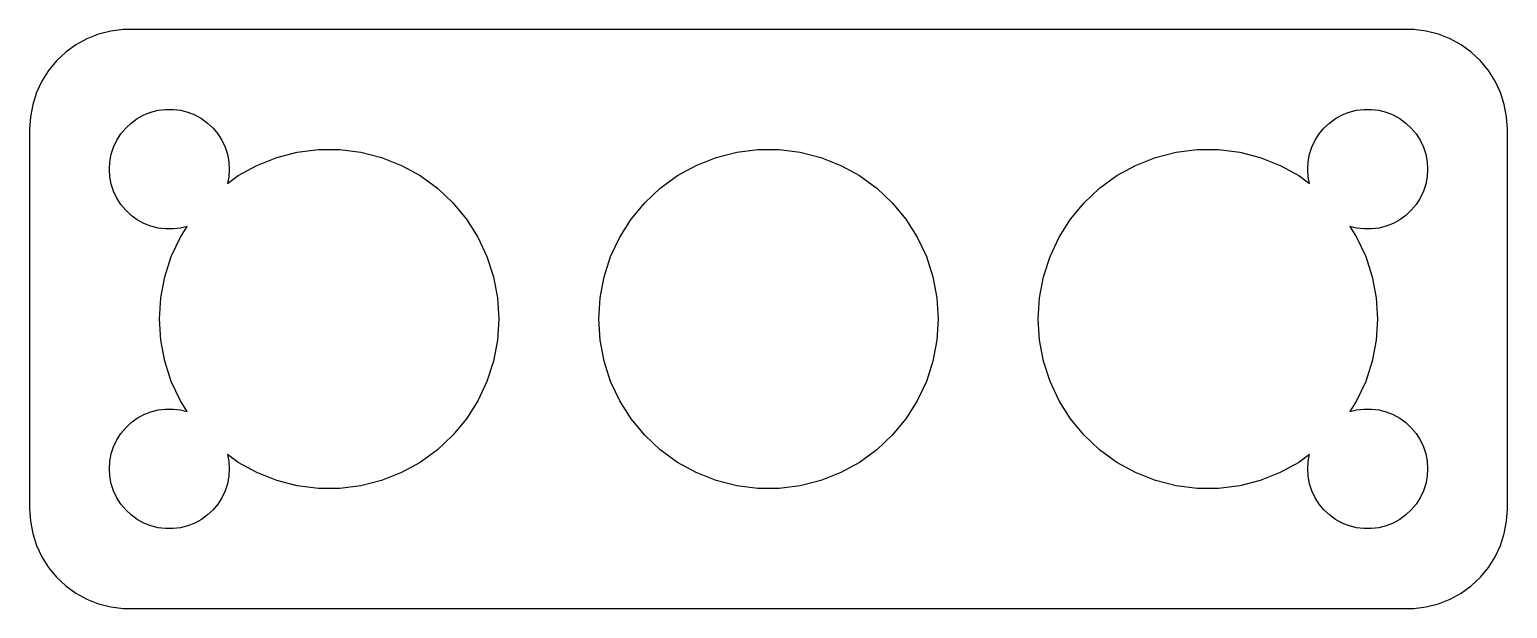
# Model space of a CAD drawing. Header units: metres. Extents: x -37 to 37, y -14.5 to 14.5.
import ezdxf

# ---------------------------------------------------------------- set-up
doc = ezdxf.new("R2010")
doc.units = ezdxf.units.M

msp = doc.modelspace()

# ---------------------------------------------------------------- linework, layer by layer
for p, q in [((-33.5451, 14.2553), (-34.1289, 14.0241)), ((-32.9369, 14.4114), (-33.5451, 14.2553)), ((-32.3139, 14.4901), (-32.9369, 14.4114)), ((32.3139, 14.4901), (-32.3139, 14.4901)), ((32.9369, 14.4114), (32.3139, 14.4901)), ((33.5451, 14.2553), (32.9369, 14.4114)), ((34.1289, 14.0241), (33.5451, 14.2553)), ((-35.1871, 13.3526), (-35.6448, 12.9227)), ((-34.6791, 13.7216), (-35.1871, 13.3526)), ((-34.1289, 14.0241), (-34.6791, 13.7216)), ((34.6791, 13.7216), (34.1289, 14.0241)), ((35.1871, 13.3526), (34.6791, 13.7216)), ((35.6448, 12.9227), (35.1871, 13.3526)), ((-35.6448, 12.9227), (-36.0451, 12.4389)), ((36.0451, 12.4389), (35.6448, 12.9227)), ((-36.3815, 11.9088), (-36.6489, 11.3406)), ((-36.0451, 12.4389), (-36.3815, 11.9088)), ((36.3815, 11.9088), (36.0451, 12.4389)), ((36.6489, 11.3406), (36.3815, 11.9088)), ((-36.6489, 11.3406), (-36.8429, 10.7434)), ((36.8429, 10.7434), (36.6489, 11.3406)), ((-36.8429, 10.7434), (-36.9606, 10.1267)), ((-30.927, 10.3532), (-30.5621, 10.4469)), ((-30.5621, 10.4469), (-30.1884, 10.4941)), ((-30.1884, 10.4941), (-29.8116, 10.4941)), ((-29.8116, 10.4941), (-29.4379, 10.4469)), ((-29.4379, 10.4469), (-29.0729, 10.3532)), ((29.0729, 10.3532), (29.4379, 10.4469)), ((29.4379, 10.4469), (29.8116, 10.4941)), ((29.8116, 10.4941), (30.1884, 10.4941)), ((30.1884, 10.4941), (30.5621, 10.4469)), ((30.5621, 10.4469), (30.927, 10.3532)), ((36.9606, 10.1267), (36.8429, 10.7434)), ((-36.9606, 10.1267), (-37, 9.5)), ((-32.1869, 9.55363), (-31.9123, 9.81154)), ((-31.9123, 9.81154), (-31.6075, 10.033)), ((-31.6075, 10.033), (-31.2773, 10.2145)), ((-31.2773, 10.2145), (-30.927, 10.3532)), ((-29.0729, 10.3532), (-28.7227, 10.2145)), ((-28.7227, 10.2145), (-28.3925, 10.033)), ((-28.3925, 10.033), (-28.0877, 9.81154)), ((-28.0877, 9.81154), (-27.8131, 9.55363)), ((27.8131, 9.55363), (28.0877, 9.81154)), ((28.0877, 9.81154), (28.3925, 10.033)), ((28.3925, 10.033), (28.7227, 10.2145)), ((28.7227, 10.2145), (29.0729, 10.3532)), ((30.927, 10.3532), (31.2773, 10.2145)), ((31.2773, 10.2145), (31.6075, 10.033)), ((31.6075, 10.033), (31.9123, 9.81154)), ((31.9123, 9.81154), (32.1869, 9.55363)), ((37, 9.5), (36.9606, 10.1267)), ((-37, 9.5), (-37, -9.5)), ((-32.7893, 8.60437), (-32.6289, 8.94525)), ((-32.6289, 8.94525), (-32.427, 9.26335)), ((-32.427, 9.26335), (-32.1869, 9.55363)), ((-27.8131, 9.55363), (-27.5729, 9.26335)), ((-27.5729, 9.26335), (-27.3711, 8.94525)), ((-27.3711, 8.94525), (-27.2107, 8.60437)), ((27.2107, 8.60437), (27.3711, 8.94525)), ((27.3711, 8.94525), (27.5729, 9.26335)), ((27.5729, 9.26335), (27.8131, 9.55363)), ((32.1869, 9.55363), (32.427, 9.26335)), ((32.427, 9.26335), (32.6289, 8.94525)), ((32.6289, 8.94525), (32.7893, 8.60437)), ((37, -9.5), (37, 9.5)), ((-32.9763, 7.87599), (-32.9057, 8.24606)), ((-32.9057, 8.24606), (-32.7893, 8.60437)), ((-27.2107, 8.60437), (-27.0942, 8.24606)), ((-27.0942, 8.24606), (-27.0237, 7.87599)), ((-24.6266, 8.08397), (-23.5927, 8.34944)), ((-23.5927, 8.34944), (-22.5337, 8.48322)), ((-22.5337, 8.48322), (-21.4663, 8.48322)), ((-21.4663, 8.48322), (-20.4073, 8.34944)), ((-20.4073, 8.34944), (-19.3734, 8.08397)), ((-2.62663, 8.08397), (-1.59273, 8.34944)), ((-1.59273, 8.34944), (-0.53371, 8.48322)), ((-0.53371, 8.48322), (0.53371, 8.48322)), ((0.53371, 8.48322), (1.59273, 8.34944)), ((1.59273, 8.34944), (2.62663, 8.08397)), ((19.3734, 8.08397), (20.4073, 8.34944)), ((20.4073, 8.34944), (21.4663, 8.48322)), ((21.4663, 8.48322), (22.5337, 8.48322)), ((22.5337, 8.48322), (23.5927, 8.34944)), ((23.5927, 8.34944), (24.6266, 8.08397)), ((27.0237, 7.87599), (27.0942, 8.24606)), ((27.0942, 8.24606), (27.2107, 8.60437)), ((32.7893, 8.60437), (32.9057, 8.24606)), ((32.9057, 8.24606), (32.9763, 7.87599)), ((-33, 7.5), (-32.9763, 7.87599)), ((-32.9763, 7.12399), (-33, 7.5)), ((-27.0237, 7.87599), (-27, 7.5)), ((-27, 7.5), (-27.0237, 7.12399)), ((-26.5545, 7.17677), (-25.6191, 7.69102)), ((-25.6191, 7.69102), (-24.6266, 8.08397)), ((-19.3734, 8.08397), (-18.3809, 7.69102)), ((-18.3809, 7.69102), (-17.4455, 7.17677)), ((-4.55452, 7.17677), (-3.61911, 7.69102)), ((-3.61911, 7.69102), (-2.62663, 8.08397)), ((2.62663, 8.08397), (3.61911, 7.69102)), ((3.61911, 7.69102), (4.55452, 7.17677)), ((17.4455, 7.17677), (18.3809, 7.69102)), ((18.3809, 7.69102), (19.3734, 8.08397)), ((24.6266, 8.08397), (25.6191, 7.69102)), ((25.6191, 7.69102), (26.5545, 7.17677)), ((27, 7.5), (27.0237, 7.87599)), ((27.0237, 7.12399), (27, 7.5)), ((32.9763, 7.87599), (33, 7.5)), ((33, 7.5), (32.9763, 7.12399)), ((-32.9057, 6.75392), (-32.9763, 7.12399)), ((-32.7893, 6.39561), (-32.9057, 6.75392)), ((-27.0874, 6.7896), (-26.5545, 7.17677)), ((-27.0237, 7.12399), (-27.0874, 6.7896)), ((-17.4455, 7.17677), (-16.5819, 6.54936)), ((-5.41809, 6.54936), (-4.55452, 7.17677)), ((4.55452, 7.17677), (5.41809, 6.54936)), ((16.5819, 6.54936), (17.4455, 7.17677)), ((26.5545, 7.17677), (27.0874, 6.7896)), ((27.0874, 6.7896), (27.0237, 7.12399)), ((32.9057, 6.75392), (32.7893, 6.39561)), ((32.9763, 7.12399), (32.9057, 6.75392)), ((-32.6289, 6.05473), (-32.7893, 6.39561)), ((-32.427, 5.73663), (-32.6289, 6.05473)), ((-16.5819, 6.54936), (-15.8038, 5.81865)), ((-6.19623, 5.81865), (-5.41809, 6.54936)), ((5.41809, 6.54936), (6.19623, 5.81865)), ((15.8038, 5.81865), (16.5819, 6.54936)), ((32.6289, 6.05473), (32.427, 5.73663)), ((32.7893, 6.39561), (32.6289, 6.05473)), ((-32.1869, 5.44635), (-32.427, 5.73663)), ((-31.9123, 5.18845), (-32.1869, 5.44635)), ((-31.6075, 4.96701), (-31.9123, 5.18845)), ((-15.8038, 5.81865), (-15.1234, 4.99617)), ((-6.87663, 4.99617), (-6.19623, 5.81865)), ((6.19623, 5.81865), (6.87663, 4.99617)), ((15.1234, 4.99617), (15.8038, 5.81865)), ((31.9123, 5.18845), (31.6075, 4.96701)), ((32.1869, 5.44635), (31.9123, 5.18845)), ((32.427, 5.73663), (32.1869, 5.44635)), ((-31.2773, 4.78551), (-31.6075, 4.96701)), ((-30.927, 4.64682), (-31.2773, 4.78551)), ((-30.5621, 4.55313), (-30.927, 4.64682)), ((-30.1884, 4.50591), (-30.5621, 4.55313)), ((-29.8116, 4.50591), (-30.1884, 4.50591)), ((-29.4379, 4.55313), (-29.8116, 4.50591)), ((-29.4486, 4.09489), (-29.1033, 4.63904)), ((-29.1033, 4.63904), (-29.4379, 4.55313)), ((-15.1234, 4.99617), (-14.5514, 4.09489)), ((-7.44859, 4.09489), (-6.87663, 4.99617)), ((6.87663, 4.99617), (7.44859, 4.09489)), ((14.5514, 4.09489), (15.1234, 4.99617)), ((29.4379, 4.55313), (29.1033, 4.63904)), ((29.1033, 4.63904), (29.4486, 4.09489)), ((29.8116, 4.50591), (29.4379, 4.55313)), ((30.1884, 4.50591), (29.8116, 4.50591)), ((30.5621, 4.55313), (30.1884, 4.50591)), ((30.927, 4.64682), (30.5621, 4.55313)), ((31.2773, 4.78551), (30.927, 4.64682)), ((31.6075, 4.96701), (31.2773, 4.78551)), ((-29.9031, 3.12904), (-29.4486, 4.09489)), ((-14.5514, 4.09489), (-14.0969, 3.12904)), ((-7.90309, 3.12904), (-7.44859, 4.09489)), ((7.44859, 4.09489), (7.90309, 3.12904)), ((14.0969, 3.12904), (14.5514, 4.09489)), ((29.4486, 4.09489), (29.9031, 3.12904)), ((-30.233, 2.11386), (-29.9031, 3.12904)), ((-14.0969, 3.12904), (-13.767, 2.11386)), ((-8.23296, 2.11386), (-7.90309, 3.12904)), ((7.90309, 3.12904), (8.23296, 2.11386)), ((13.767, 2.11386), (14.0969, 3.12904)), ((29.9031, 3.12904), (30.233, 2.11386)), ((-30.433, 1.06532), (-30.233, 2.11386)), ((-13.767, 2.11386), (-13.567, 1.06532)), ((-8.43297, 1.06532), (-8.23296, 2.11386)), ((8.23296, 2.11386), (8.43297, 1.06532)), ((13.567, 1.06532), (13.767, 2.11386)), ((30.233, 2.11386), (30.433, 1.06532)), ((-30.5, 0), (-30.433, 1.06532)), ((-13.567, 1.06532), (-13.5, 0)), ((-8.5, 0), (-8.43297, 1.06532)), ((8.43297, 1.06532), (8.5, 0)), ((13.5, 0), (13.567, 1.06532)), ((30.433, 1.06532), (30.5, 0)), ((-30.433, -1.06532), (-30.5, 0)), ((-13.5, 0), (-13.567, -1.06532)), ((-8.43297, -1.06532), (-8.5, 0)), ((8.5, 0), (8.43297, -1.06532)), ((13.567, -1.06532), (13.5, 0)), ((30.5, 0), (30.433, -1.06532)), ((-30.233, -2.11386), (-30.433, -1.06532)), ((-13.567, -1.06532), (-13.767, -2.11386)), ((-8.23296, -2.11386), (-8.43297, -1.06532)), ((8.43297, -1.06532), (8.23296, -2.11386)), ((13.767, -2.11386), (13.567, -1.06532)), ((30.433, -1.06532), (30.233, -2.11386)), ((-29.9031, -3.12904), (-30.233, -2.11386)), ((-13.767, -2.11386), (-14.0969, -3.12904)), ((-7.90309, -3.12904), (-8.23296, -2.11386)), ((8.23296, -2.11386), (7.90309, -3.12904)), ((14.0969, -3.12904), (13.767, -2.11386)), ((30.233, -2.11386), (29.9031, -3.12904)), ((-29.4486, -4.09489), (-29.9031, -3.12904)), ((-14.0969, -3.12904), (-14.5514, -4.09489)), ((-7.44859, -4.09489), (-7.90309, -3.12904)), ((7.90309, -3.12904), (7.44859, -4.09489)), ((14.5514, -4.09489), (14.0969, -3.12904)), ((29.9031, -3.12904), (29.4486, -4.09489)), ((-29.1033, -4.63904), (-29.4486, -4.09489)), ((-14.5514, -4.09489), (-15.1234, -4.99617)), ((-6.87663, -4.99617), (-7.44859, -4.09489)), ((7.44859, -4.09489), (6.87663, -4.99617)), ((15.1234, -4.99617), (14.5514, -4.09489)), ((29.4486, -4.09489), (29.1033, -4.63904)), ((-31.9123, -5.18845), (-31.6075, -4.96701)), ((-31.6075, -4.96701), (-31.2773, -4.78551)), ((-31.2773, -4.78551), (-30.927, -4.64682)), ((-30.927, -4.64682), (-30.5621, -4.55313)), ((-30.5621, -4.55313), (-30.1884, -4.50591)), ((-30.1884, -4.50591), (-29.8116, -4.50591)), ((-29.8116, -4.50591), (-29.4379, -4.55313)), ((-29.4379, -4.55313), (-29.1033, -4.63904)), ((-15.1234, -4.99617), (-15.8038, -5.81865)), ((-6.19623, -5.81865), (-6.87663, -4.99617)), ((6.87663, -4.99617), (6.19623, -5.81865)), ((15.8038, -5.81865), (15.1234, -4.99617)), ((29.1033, -4.63904), (29.4379, -4.55313)), ((29.4379, -4.55313), (29.8116, -4.50591)), ((29.8116, -4.50591), (30.1884, -4.50591)), ((30.1884, -4.50591), (30.5621, -4.55313)), ((30.5621, -4.55313), (30.927, -4.64682)), ((30.927, -4.64682), (31.2773, -4.78551)), ((31.2773, -4.78551), (31.6075, -4.96701)), ((31.6075, -4.96701), (31.9123, -5.18845)), ((-32.6289, -6.05473), (-32.427, -5.73663)), ((-32.427, -5.73663), (-32.1869, -5.44635)), ((-32.1869, -5.44635), (-31.9123, -5.18845)), ((-15.8038, -5.81865), (-16.5819, -6.54936)), ((-5.41809, -6.54936), (-6.19623, -5.81865)), ((6.19623, -5.81865), (5.41809, -6.54936)), ((16.5819, -6.54936), (15.8038, -5.81865)), ((31.9123, -5.18845), (32.1869, -5.44635)), ((32.1869, -5.44635), (32.427, -5.73663)), ((32.427, -5.73663), (32.6289, -6.05473)), ((-32.9057, -6.75392), (-32.7893, -6.39561)), ((-32.7893, -6.39561), (-32.6289, -6.05473)), ((-16.5819, -6.54936), (-17.4455, -7.17677)), ((-4.55452, -7.17677), (-5.41809, -6.54936)), ((5.41809, -6.54936), (4.55452, -7.17677)), ((17.4455, -7.17677), (16.5819, -6.54936)), ((32.6289, -6.05473), (32.7893, -6.39561)), ((32.7893, -6.39561), (32.9057, -6.75392)), ((-33, -7.5), (-32.9763, -7.12399)), ((-32.9763, -7.12399), (-32.9057, -6.75392)), ((-26.5545, -7.17677), (-27.0874, -6.7896)), ((-27.0874, -6.7896), (-27.0237, -7.12399)), ((-27.0237, -7.12399), (-27, -7.5)), ((-25.6191, -7.69102), (-26.5545, -7.17677)), ((-17.4455, -7.17677), (-18.3809, -7.69102)), ((-3.61911, -7.69102), (-4.55452, -7.17677)), ((4.55452, -7.17677), (3.61911, -7.69102)), ((18.3809, -7.69102), (17.4455, -7.17677)), ((26.5545, -7.17677), (25.6191, -7.69102)), ((27.0874, -6.7896), (26.5545, -7.17677)), ((27, -7.5), (27.0237, -7.12399)), ((27.0237, -7.12399), (27.0874, -6.7896)), ((32.9057, -6.75392), (32.9763, -7.12399)), ((32.9763, -7.12399), (33, -7.5)), ((-32.9763, -7.87599), (-33, -7.5)), ((-32.9057, -8.24606), (-32.9763, -7.87599)), ((-27.0237, -7.87599), (-27.0942, -8.24606)), ((-27, -7.5), (-27.0237, -7.87599)), ((-24.6266, -8.08397), (-25.6191, -7.69102)), ((-23.5927, -8.34944), (-24.6266, -8.08397)), ((-19.3734, -8.08397), (-20.4073, -8.34944)), ((-18.3809, -7.69102), (-19.3734, -8.08397)), ((-2.62663, -8.08397), (-3.61911, -7.69102)), ((-1.59273, -8.34944), (-2.62663, -8.08397)), ((2.62663, -8.08397), (1.59273, -8.34944)), ((3.61911, -7.69102), (2.62663, -8.08397)), ((19.3734, -8.08397), (18.3809, -7.69102)), ((20.4073, -8.34944), (19.3734, -8.08397)), ((24.6266, -8.08397), (23.5927, -8.34944)), ((25.6191, -7.69102), (24.6266, -8.08397)), ((27.0237, -7.87599), (27, -7.5)), ((27.0942, -8.24606), (27.0237, -7.87599)), ((32.9763, -7.87599), (32.9057, -8.24606)), ((33, -7.5), (32.9763, -7.87599)), ((-32.7893, -8.60437), (-32.9057, -8.24606)), ((-32.6289, -8.94525), (-32.7893, -8.60437)), ((-27.2107, -8.60437), (-27.3711, -8.94525)), ((-27.0942, -8.24606), (-27.2107, -8.60437)), ((-22.5337, -8.48322), (-23.5927, -8.34944)), ((-21.4663, -8.48322), (-22.5337, -8.48322)), ((-20.4073, -8.34944), (-21.4663, -8.48322)), ((-0.53371, -8.48322), (-1.59273, -8.34944)), ((0.53371, -8.48322), (-0.53371, -8.48322)), ((1.59273, -8.34944), (0.53371, -8.48322)), ((21.4663, -8.48322), (20.4073, -8.34944)), ((22.5337, -8.48322), (21.4663, -8.48322)), ((23.5927, -8.34944), (22.5337, -8.48322)), ((27.2107, -8.60437), (27.0942, -8.24606)), ((27.3711, -8.94525), (27.2107, -8.60437)), ((32.7893, -8.60437), (32.6289, -8.94525)), ((32.9057, -8.24606), (32.7893, -8.60437)), ((-37, -9.5), (-36.9606, -10.1267)), ((-32.427, -9.26335), (-32.6289, -8.94525)), ((-32.1869, -9.55363), (-32.427, -9.26335)), ((-31.9123, -9.81154), (-32.1869, -9.55363)), ((-27.8131, -9.55363), (-28.0877, -9.81154)), ((-27.5729, -9.26335), (-27.8131, -9.55363)), ((-27.3711, -8.94525), (-27.5729, -9.26335)), ((27.5729, -9.26335), (27.3711, -8.94525)), ((27.8131, -9.55363), (27.5729, -9.26335)), ((28.0877, -9.81154), (27.8131, -9.55363)), ((32.1869, -9.55363), (31.9123, -9.81154)), ((32.427, -9.26335), (32.1869, -9.55363)), ((32.6289, -8.94525), (32.427, -9.26335)), ((36.9606, -10.1267), (37, -9.5)), ((-36.9606, -10.1267), (-36.8429, -10.7434)), ((-31.6075, -10.033), (-31.9123, -9.81154)), ((-31.2773, -10.2145), (-31.6075, -10.033)), ((-30.927, -10.3532), (-31.2773, -10.2145)), ((-30.5621, -10.4469), (-30.927, -10.3532)), ((-29.0729, -10.3532), (-29.4379, -10.4469)), ((-28.7227, -10.2145), (-29.0729, -10.3532)), ((-28.3925, -10.033), (-28.7227, -10.2145)), ((-28.0877, -9.81154), (-28.3925, -10.033)), ((28.3925, -10.033), (28.0877, -9.81154)), ((28.7227, -10.2145), (28.3925, -10.033)), ((29.0729, -10.3532), (28.7227, -10.2145)), ((29.4379, -10.4469), (29.0729, -10.3532)), ((30.927, -10.3532), (30.5621, -10.4469)), ((31.2773, -10.2145), (30.927, -10.3532)), ((31.6075, -10.033), (31.2773, -10.2145)), ((31.9123, -9.81154), (31.6075, -10.033)), ((36.8429, -10.7434), (36.9606, -10.1267)), ((-36.8429, -10.7434), (-36.6489, -11.3406)), ((-30.1884, -10.4941), (-30.5621, -10.4469)), ((-29.8116, -10.4941), (-30.1884, -10.4941)), ((-29.4379, -10.4469), (-29.8116, -10.4941)), ((29.8116, -10.4941), (29.4379, -10.4469)), ((30.1884, -10.4941), (29.8116, -10.4941)), ((30.5621, -10.4469), (30.1884, -10.4941)), ((36.6489, -11.3406), (36.8429, -10.7434)), ((-36.6489, -11.3406), (-36.3815, -11.9088)), ((36.3815, -11.9088), (36.6489, -11.3406)), ((-36.3815, -11.9088), (-36.0451, -12.4389)), ((-36.0451, -12.4389), (-35.6448, -12.9227)), ((35.6448, -12.9227), (36.0451, -12.4389)), ((36.0451, -12.4389), (36.3815, -11.9088)), ((-35.6448, -12.9227), (-35.1871, -13.3526)), ((35.1871, -13.3526), (35.6448, -12.9227)), ((-35.1871, -13.3526), (-34.6791, -13.7216)), ((-34.6791, -13.7216), (-34.1289, -14.0241)), ((-34.1289, -14.0241), (-33.5451, -14.2553)), ((33.5451, -14.2553), (34.1289, -14.0241)), ((34.1289, -14.0241), (34.6791, -13.7216)), ((34.6791, -13.7216), (35.1871, -13.3526)), ((-33.5451, -14.2553), (-32.9369, -14.4114)), ((-32.9369, -14.4114), (-32.3139, -14.4901)), ((-32.3139, -14.4901), (32.3139, -14.4901)), ((32.3139, -14.4901), (32.9369, -14.4114)), ((32.9369, -14.4114), (33.5451, -14.2553))]:
    msp.add_line(p, q)

doc.saveas('drawing.dxf')
